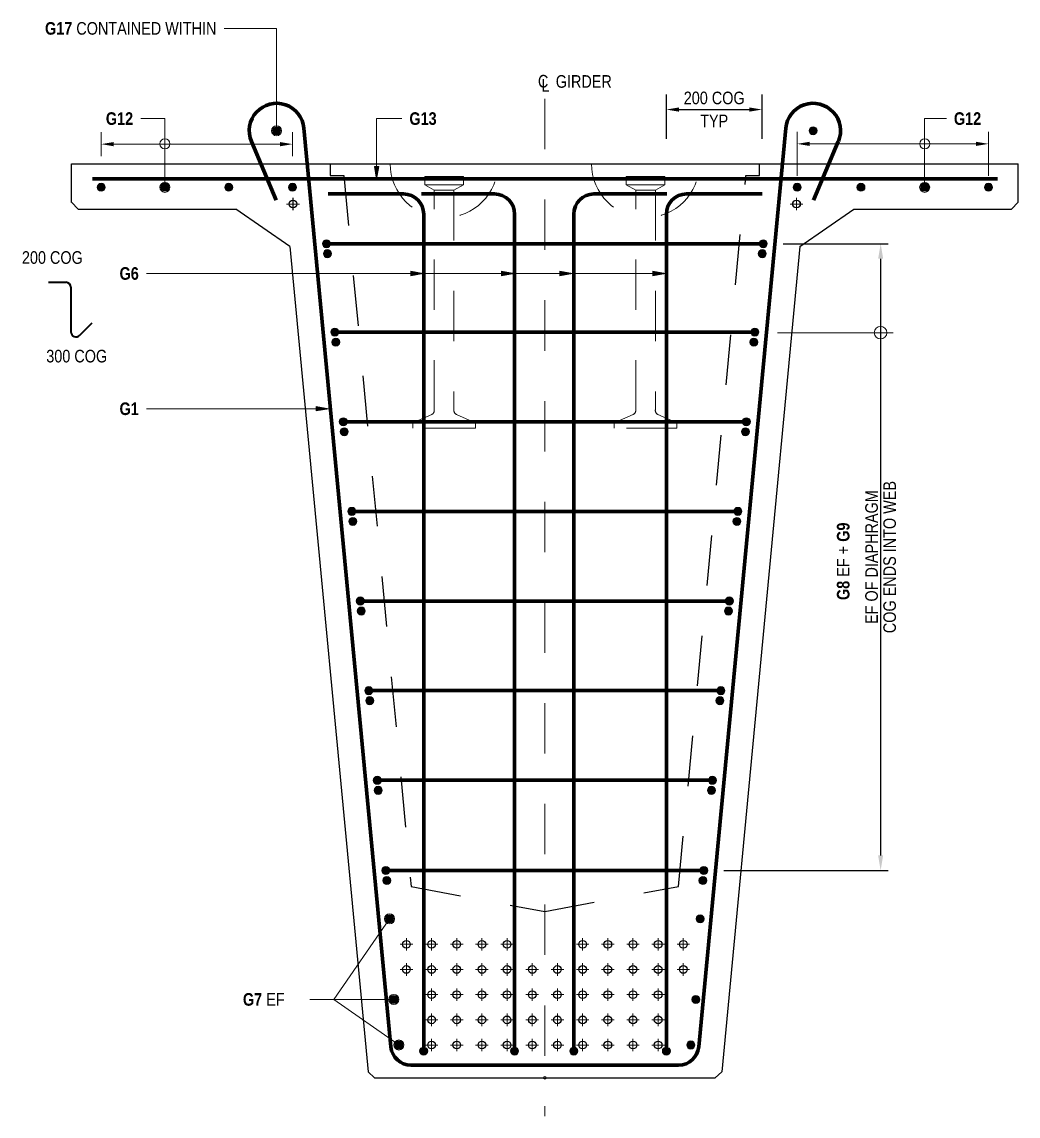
# Model space of a CAD drawing. Header units: metres. Extents: x 16 to 27.2, y 2.7 to 24.4.
# Drawn here: x 22.714 to 24.692, y 22.218 to 24.391 of the extents above; entities that cross this region are included whole.
import ezdxf

# ---------------------------------------------------------------- set-up
doc = ezdxf.new("R2010")
doc.units = ezdxf.units.M
doc.linetypes.add('JacobsCenter', pattern=[0.015, 0.009, -0.0015, 0.003, -0.0015])
doc.linetypes.add('JacobsDash', pattern=[0.0045, 0.003, -0.0015])
doc.layers.get('Defpoints').update_dxf_attribs({"color": 41})
for name, color, linetype, lineweight in [('A-ANNO-DIMS', 7, 'Continuous', 9), ('A-ANNO-NOTE', 7, 'Continuous', 9), ('A-DETL', 7, 'Continuous', 13), ('A-DETL-GENF', 7, 'Continuous', 9), ('G-ANNO-TEXT', 7, 'Continuous', 9)]:
    doc.layers.add(name, color=color, linetype=linetype, lineweight=lineweight)
doc.styles.add('Arial Narrow', font='ARIALN.TTF', dxfattribs={"height": 0.0025})
doc.styles.add('Arial Narrow_1', font='ARIALN.TTF', dxfattribs={"height": 0.025})
doc.styles.add('Arial Narrow_B', font='ARIALNB.TTF', dxfattribs={"height": 0.025})
doc.dimstyles.new('____ddd____', dxfattribs={"dimscale": 0.3048, "dimtxt": 0.025586, "dimasz": 0.098425, "dimexe": 0.049213, "dimexo": 0.032808, "dimgap": 0.016404, "dimtad": 1, "dimdec": 0, "dimlfac": 1000, "dimzin": 0, "dimdsep": 46, "dimtxsty": 'Arial Narrow_1', "dimsah": 1, "dimcen": 0.09, "dimaunit": 1, "dimadec": 4, "dimazin": 0, "dimtfac": 1, "dimtdec": 4, "dimtix": 1, "dimtmove": 0, "dimatfit": 3, "dimfxl": 1, "dimtvp": 1, "dimtolj": 1, "dimtzin": 0, "dimarcsym": 2})
doc.dimstyles.new('Dimension_Standard_O__mm__1', dxfattribs={"dimscale": 0.3048, "dimtxt": 0.025586, "dimasz": 0.082021, "dimexe": 0.07874, "dimexo": 0.049213, "dimgap": 0.049213, "dimtad": 1, "dimdec": 0, "dimlfac": 1000, "dimzin": 0, "dimdsep": 46, "dimtxsty": 'Arial Narrow_B', "dimsah": 1, "dimcen": 0.09, "dimaunit": 1, "dimadec": 4, "dimazin": 0, "dimtfac": 1, "dimtdec": 4, "dimtix": 1, "dimtmove": 0, "dimatfit": 3, "dimfxl": 1, "dimtvp": 1, "dimtfill": 1, "dimtolj": 1, "dimtzin": 0, "dimlwd": 18, "dimlwe": 18, "dimarcsym": 2})
doc.dimstyles.new('Dimension_Standard_T_REO', dxfattribs={"dimscale": 0.3048, "dimtxt": 0.025586, "dimasz": 0.082021, "dimexe": 0.098425, "dimexo": 0.0625, "dimgap": 0.032808, "dimtad": 1, "dimdec": 0, "dimlfac": 1000, "dimzin": 0, "dimdsep": 46, "dimtxsty": 'Arial Narrow_1', "dimsah": 1, "dimcen": 0.09, "dimaunit": 1, "dimadec": 4, "dimazin": 0, "dimtfac": 1, "dimtdec": 4, "dimtix": 1, "dimtmove": 0, "dimatfit": 3, "dimfxl": 0.098425, "dimfxlon": 1, "dimtvp": 1, "dimtolj": 1, "dimtzin": 0, "dimlwd": 25, "dimlwe": 25, "dimarcsym": 2})

# ---------------------------------------------------------------- blocks, each defined once
blk = doc.blocks.new('S_Det_Reinf_Bar Section_2D - N16-1703109-DRG-2873103 - SECTION 5')
at = {"layer": 'A-DETL-GENF'}
blk.add_hatch(color=256, dxfattribs=at).paths.add_polyline_path([(0, 0.008), (-0.0021, 0.0077), (-0.004, 0.0069), (-0.0057, 0.0057), (-0.0069, 0.004), (-0.0077, 0.0021), (-0.008, 0), (-0.0077, -0.0021), (-0.0069, -0.004), (-0.0057, -0.0057), (-0.004, -0.0069), (-0.0021, -0.0077), (0, -0.008), (0.0021, -0.0077), (0.004, -0.0069), (0.0057, -0.0057), (0.0069, -0.004), (0.0077, -0.0021), (0.008, 0), (0.0077, 0.0021), (0.0069, 0.004), (0.0057, 0.0057), (0.004, 0.0069), (0.0021, 0.0077)])
at = {"layer": 'A-DETL-GENF', "lineweight": 18}
for start, end in [(0, 180), (180, 360)]:
    blk.add_arc((0, 0), 0.008, start, end, dxfattribs=at)
blk = doc.blocks.new('S_Det_Reinf_Bar Section_2D - N16-1695675-DRG-2873103 - SECTION 5')
at = {"layer": 'A-DETL-GENF'}
blk.add_hatch(color=256, dxfattribs=at).paths.add_polyline_path([(0, -0.008), (0.0021, -0.0077), (0.004, -0.0069), (0.0057, -0.0057), (0.0069, -0.004), (0.0077, -0.0021), (0.008, 0), (0.0077, 0.0021), (0.0069, 0.004), (0.0057, 0.0057), (0.004, 0.0069), (0.0021, 0.0077), (0, 0.008), (-0.0021, 0.0077), (-0.004, 0.0069), (-0.0057, 0.0057), (-0.0069, 0.004), (-0.0077, 0.0021), (-0.008, 0), (-0.0077, -0.0021), (-0.0069, -0.004), (-0.0057, -0.0057), (-0.004, -0.0069), (-0.0021, -0.0077)])
at = {"layer": 'A-DETL-GENF', "lineweight": 18}
for start, end in [(360, 180), (180, 360)]:
    blk.add_arc((0, 0), 0.008, start, end, dxfattribs=at)
blk = doc.blocks.new('S_Det_Reinf_Bar Section_2D - N16-V10-DRG-2873103 - SECTION 5')
at = {"layer": 'A-DETL-GENF'}
blk.add_hatch(color=256, dxfattribs=at).paths.add_polyline_path([(0, 0.008), (-0.0021, 0.0077), (-0.004, 0.0069), (-0.0057, 0.0057), (-0.0069, 0.004), (-0.0077, 0.0021), (-0.008, -0.0002), (-0.0077, -0.0021), (-0.0069, -0.004), (-0.0057, -0.0057), (-0.004, -0.0069), (-0.0021, -0.0077), (0, -0.008), (0.0021, -0.0077), (0.004, -0.0069), (0.0057, -0.0057), (0.0069, -0.004), (0.0077, -0.0021), (0.008, 0), (0.0077, 0.0021), (0.0069, 0.004), (0.0057, 0.0057), (0.004, 0.0069), (0.0021, 0.0077)])
at = {"layer": 'A-DETL-GENF', "lineweight": 18}
for start, end in [(0, 180), (180, 360)]:
    blk.add_arc((0, 0), 0.008, start, end, dxfattribs=at)
blk = doc.blocks.new('S_Det_Reinf_Bar Section_2D - N16-V11-DRG-2873103 - SECTION 5')
at = {"layer": 'A-DETL-GENF'}
blk.add_hatch(color=256, dxfattribs=at).paths.add_polyline_path([(0, -0.008), (0.0021, -0.0077), (0.004, -0.0069), (0.0057, -0.0057), (0.0069, -0.004), (0.0077, -0.0021), (0.008, 0.0002), (0.0077, 0.0021), (0.0069, 0.004), (0.0057, 0.0057), (0.004, 0.0069), (0.0021, 0.0077), (0, 0.008), (-0.0021, 0.0077), (-0.004, 0.0069), (-0.0057, 0.0057), (-0.0069, 0.004), (-0.0077, 0.0021), (-0.008, 0), (-0.0077, -0.0021), (-0.0069, -0.004), (-0.0057, -0.0057), (-0.004, -0.0069), (-0.0021, -0.0077)])
at = {"layer": 'A-DETL-GENF', "lineweight": 18}
for start, end in [(360, 180), (180, 360)]:
    blk.add_arc((0, 0), 0.008, start, end, dxfattribs=at)
blk = doc.blocks.new('CS_Annot_Centreline Symbol4 - CS_Annot_Centreline Symbol-6057300-DRG-2873103 - SECTION 5')
at = {"layer": 'A-ANNO-NOTE', "char_height": 0.0025, "attachment_point": 1, "style": 'Arial Narrow'}
for s, insert, width in [('C  ', (-0.00109, 0.00476), 0.0044093), ('L', (-0.00041, 0.00392), 0.0019241)]:
    blk.add_mtext(s, dxfattribs=dict(at, insert=insert, width=width))
blk = doc.blocks.new('DIMBLOCK16-DRG-2873103 - SECTION 5')
at = {"layer": 'A-ANNO-DIMS', "color": 0, "lineweight": 25, "transparency": 16777216}
for p, q in [((23.9937, 24.1588), (23.9937, 24.2467)), ((24.1837, 24.1588), (24.1837, 24.2467)), ((24.0187, 24.2167), (24.1587, 24.2167))]:
    blk.add_line(p, q, dxfattribs=at)
at = {"layer": 'A-ANNO-DIMS', "color": 0, "transparency": 16777216}
for points in [[(24.0187, 24.2209), (24.0187, 24.2125), (23.9937, 24.2167)], [(24.1587, 24.2209), (24.1587, 24.2125), (24.1837, 24.2167)]]:
    blk.add_solid(points, dxfattribs=at)
at = {"layer": 'Defpoints', "color": 0, "transparency": 16777216}
for p in [(24.1837, 24.2167), (23.9937, 24.1272), (24.1837, 24.1272)]:
    blk.add_point(p, dxfattribs=at)
at = {"layer": 'A-ANNO-DIMS', "color": 0, "lineweight": 25, "transparency": 16777216, "char_height": 0.025, "width": 0.14523, "attachment_point": 5, "style": 'Arial Narrow_1'}
for s, insert in [('\\A1;200 COG', (24.0887, 24.2396)), ('\\A1;TYP', (24.0887, 24.1942))]:
    blk.add_mtext(s, dxfattribs=dict(at, insert=insert))
blk = doc.blocks.new('DIMBLOCK17-DRG-2873103 - SECTION 5')
at = {"layer": 'A-ANNO-DIMS', "color": 0, "lineweight": -2, "transparency": 16777216}
for p, q in [((24.2258, 23.9503), (24.4343, 23.9503)), ((24.4193, 23.9203), (24.4193, 22.7356)), ((24.1079, 22.7056), (24.4343, 22.7056))]:
    blk.add_line(p, q, dxfattribs=at)
at = {"layer": 'A-ANNO-DIMS', "color": 0, "transparency": 16777216}
for points in [[(24.4143, 23.9203), (24.4243, 23.9203), (24.4193, 23.9503)], [(24.4143, 22.7356), (24.4243, 22.7356), (24.4193, 22.7056)]]:
    blk.add_solid(points, dxfattribs=at)
at = {"layer": 'Defpoints', "color": 0, "transparency": 16777216}
for p in [(24.2158, 23.9503), (24.0979, 22.7056), (24.4193, 22.7056)]:
    blk.add_point(p, dxfattribs=at)
at = {"layer": 'A-ANNO-DIMS', "color": 0, "transparency": 16777216, "char_height": 0.025, "width": 0.364049, "attachment_point": 5, "rotation": 90, "style": 'Arial Narrow_1'}
for s, insert in [('\\A1;COG ENDS INTO WEB', (24.4373, 23.328)), ('\\A1;EF OF DIAPHRAGM', (24.4014, 23.328))]:
    blk.add_mtext(s, dxfattribs=dict(at, insert=insert))
blk = doc.blocks.new('DIMBLOCK18-DRG-2873103 - SECTION 5')
at = {"layer": 'A-ANNO-DIMS', "color": 0, "lineweight": 18, "transparency": 16777216}
for p, q in [((24.2535, 24.0854), (24.2535, 24.1726)), ((24.6335, 24.0854), (24.6335, 24.1726)), ((24.2785, 24.1486), (24.6085, 24.1486))]:
    blk.add_line(p, q, dxfattribs=at)
at = {"layer": 'A-ANNO-DIMS', "color": 0, "transparency": 16777216}
for points in [[(24.2785, 24.1528), (24.2785, 24.1444), (24.2535, 24.1486)], [(24.6085, 24.1528), (24.6085, 24.1444), (24.6335, 24.1486)]]:
    blk.add_solid(points, dxfattribs=at)
at = {"layer": 'Defpoints', "color": 0, "transparency": 16777216}
for p in [(24.6335, 24.1486), (24.2535, 24.0704), (24.6335, 24.0704)]:
    blk.add_point(p, dxfattribs=at)
at = {"layer": 'A-ANNO-DIMS', "color": 0, "lineweight": 18, "transparency": 16777216, "insert": (24.4435, 24.1784), "char_height": 0.025, "attachment_point": 5, "style": 'Arial Narrow_B', "bg_fill": 3, "box_fill_scale": 1.1, "bg_fill_color": 256, "bg_fill_true_color": 13158600, "bg_fill_transparency": 0}
blk.add_mtext('\\A1;\u200e', dxfattribs=at)
blk = doc.blocks.new('DIMBLOCK19-DRG-2873103 - SECTION 5')
at = {"layer": 'A-ANNO-DIMS', "color": 0, "lineweight": 18, "transparency": 16777216}
for p, q in [((22.8712, 24.124), (22.8712, 24.172)), ((23.2512, 24.124), (23.2512, 24.172)), ((22.8962, 24.148), (23.2262, 24.148))]:
    blk.add_line(p, q, dxfattribs=at)
at = {"layer": 'A-ANNO-DIMS', "color": 0, "transparency": 16777216}
for points in [[(22.8962, 24.1522), (22.8962, 24.1438), (22.8712, 24.148)], [(23.2262, 24.1522), (23.2262, 24.1438), (23.2512, 24.148)]]:
    blk.add_solid(points, dxfattribs=at)
at = {"layer": 'Defpoints', "color": 0, "transparency": 16777216}
for p in [(23.2512, 24.148), (22.8712, 24.109), (23.2512, 24.109)]:
    blk.add_point(p, dxfattribs=at)
at = {"layer": 'A-ANNO-DIMS', "color": 0, "lineweight": 18, "transparency": 16777216, "insert": (23.0612, 24.1778), "char_height": 0.025, "attachment_point": 5, "style": 'Arial Narrow_B', "bg_fill": 3, "box_fill_scale": 1.1, "bg_fill_color": 256, "bg_fill_true_color": 13158600, "bg_fill_transparency": 0}
blk.add_mtext('\\A1;\u200e', dxfattribs=at)

msp = doc.modelspace()

# ---------------------------------------------------------------- hatches: boundary and pattern name
at = {"layer": 'G-ANNO-TEXT'}
for points in [[(23.4181, 24.0788), (23.4225, 24.1038), (23.4137, 24.1038)], [(23.5109, 23.8912), (23.4859, 23.8956), (23.4859, 23.8868)], [(23.6915, 23.8912), (23.6665, 23.8956), (23.6665, 23.8868)], [(23.8071, 23.8912), (23.7821, 23.8956), (23.7821, 23.8868)], [(23.9921, 23.8912), (23.9671, 23.8956), (23.9671, 23.8868)], [(23.3231, 23.6226), (23.2981, 23.627), (23.2981, 23.6182)]]:
    msp.add_hatch(color=256, dxfattribs=at).paths.add_polyline_path(points)

# ---------------------------------------------------------------- linework, layer by layer
at = {"layer": 'A-DETL', "linetype": 'JacobsCenter', "lineweight": 18}
for p, q in [((23.7523, 24.2379), (23.7523, 22.2179)), ((23.2519, 24.0416), (23.2519, 24.0166)), ((23.2524, 24.0416), (23.2524, 24.0166)), ((24.2519, 24.0416), (24.2519, 24.0166)), ((24.2524, 24.0416), (24.2524, 24.0166)), ((23.2394, 24.0291), (23.2644, 24.0291)), ((23.2399, 24.0291), (23.2649, 24.0291)), ((24.2644, 24.0291), (24.2394, 24.0291)), ((24.2649, 24.0291), (24.2399, 24.0291)), ((23.4649, 22.5591), (23.4899, 22.5591)), ((23.4774, 22.5716), (23.4774, 22.5466)), ((23.5149, 22.5591), (23.5399, 22.5591)), ((23.5274, 22.5716), (23.5274, 22.5466)), ((23.5649, 22.5591), (23.5899, 22.5591)), ((23.5774, 22.5716), (23.5774, 22.5466)), ((23.6149, 22.5591), (23.6399, 22.5591)), ((23.6274, 22.5716), (23.6274, 22.5466)), ((23.6649, 22.5591), (23.6899, 22.5591)), ((23.6774, 22.5716), (23.6774, 22.5466)), ((23.8399, 22.5591), (23.8149, 22.5591)), ((23.8274, 22.5716), (23.8274, 22.5466)), ((23.8899, 22.5591), (23.8649, 22.5591)), ((23.8774, 22.5716), (23.8774, 22.5466)), ((23.9399, 22.5591), (23.9149, 22.5591)), ((23.9274, 22.5716), (23.9274, 22.5466)), ((23.9899, 22.5591), (23.9649, 22.5591)), ((23.9774, 22.5716), (23.9774, 22.5466)), ((24.0399, 22.5591), (24.0149, 22.5591)), ((24.0274, 22.5716), (24.0274, 22.5466)), ((23.4774, 22.5216), (23.4774, 22.4966)), ((23.5274, 22.5216), (23.5274, 22.4966)), ((23.5774, 22.5216), (23.5774, 22.4966)), ((23.6274, 22.5216), (23.6274, 22.4966)), ((23.6774, 22.5216), (23.6774, 22.4966)), ((23.7274, 22.5216), (23.7274, 22.4966)), ((23.7774, 22.5216), (23.7774, 22.4966)), ((23.8274, 22.5216), (23.8274, 22.4966)), ((23.8774, 22.5216), (23.8774, 22.4966)), ((23.9274, 22.5216), (23.9274, 22.4966)), ((23.9774, 22.5216), (23.9774, 22.4966)), ((24.0274, 22.5216), (24.0274, 22.4966)), ((23.4649, 22.5091), (23.4899, 22.5091)), ((23.5149, 22.5091), (23.5399, 22.5091)), ((23.5649, 22.5091), (23.5899, 22.5091)), ((23.6149, 22.5091), (23.6399, 22.5091)), ((23.6649, 22.5091), (23.6899, 22.5091)), ((23.7149, 22.5091), (23.7399, 22.5091)), ((23.7899, 22.5091), (23.7649, 22.5091)), ((23.8399, 22.5091), (23.8149, 22.5091)), ((23.8899, 22.5091), (23.8649, 22.5091)), ((23.9399, 22.5091), (23.9149, 22.5091)), ((23.9899, 22.5091), (23.9649, 22.5091)), ((24.0399, 22.5091), (24.0149, 22.5091)), ((23.5274, 22.4716), (23.5274, 22.4466)), ((23.5774, 22.4716), (23.5774, 22.4466)), ((23.6274, 22.4716), (23.6274, 22.4466)), ((23.6774, 22.4716), (23.6774, 22.4466)), ((23.7274, 22.4716), (23.7274, 22.4466)), ((23.7774, 22.4716), (23.7774, 22.4466)), ((23.8274, 22.4716), (23.8274, 22.4466)), ((23.8774, 22.4716), (23.8774, 22.4466)), ((23.9274, 22.4716), (23.9274, 22.4466)), ((23.9774, 22.4716), (23.9774, 22.4466)), ((23.5149, 22.4591), (23.5399, 22.4591)), ((23.5649, 22.4591), (23.5899, 22.4591)), ((23.6149, 22.4591), (23.6399, 22.4591)), ((23.6649, 22.4591), (23.6899, 22.4591)), ((23.7149, 22.4591), (23.7399, 22.4591)), ((23.7899, 22.4591), (23.7649, 22.4591)), ((23.8399, 22.4591), (23.8149, 22.4591)), ((23.8899, 22.4591), (23.8649, 22.4591)), ((23.9399, 22.4591), (23.9149, 22.4591)), ((23.9899, 22.4591), (23.9649, 22.4591)), ((23.5149, 22.4091), (23.5399, 22.4091)), ((23.5274, 22.4216), (23.5274, 22.3966)), ((23.5649, 22.4091), (23.5899, 22.4091)), ((23.5774, 22.4216), (23.5774, 22.3966)), ((23.6149, 22.4091), (23.6399, 22.4091)), ((23.6274, 22.4216), (23.6274, 22.3966)), ((23.6649, 22.4091), (23.6899, 22.4091)), ((23.6774, 22.4216), (23.6774, 22.3966)), ((23.7149, 22.4091), (23.7399, 22.4091)), ((23.7274, 22.4216), (23.7274, 22.3966)), ((23.7899, 22.4091), (23.7649, 22.4091)), ((23.7774, 22.4216), (23.7774, 22.3966)), ((23.8399, 22.4091), (23.8149, 22.4091)), ((23.8274, 22.4216), (23.8274, 22.3966)), ((23.8899, 22.4091), (23.8649, 22.4091)), ((23.8774, 22.4216), (23.8774, 22.3966)), ((23.9399, 22.4091), (23.9149, 22.4091)), ((23.9274, 22.4216), (23.9274, 22.3966)), ((23.9899, 22.4091), (23.9649, 22.4091)), ((23.9774, 22.4216), (23.9774, 22.3966)), ((23.5149, 22.3591), (23.5399, 22.3591)), ((23.5274, 22.3716), (23.5274, 22.3466)), ((23.5649, 22.3591), (23.5899, 22.3591)), ((23.5774, 22.3716), (23.5774, 22.3466)), ((23.6149, 22.3591), (23.6399, 22.3591)), ((23.6274, 22.3716), (23.6274, 22.3466)), ((23.6649, 22.3591), (23.6899, 22.3591)), ((23.6774, 22.3716), (23.6774, 22.3466)), ((23.7149, 22.3591), (23.7399, 22.3591)), ((23.7274, 22.3716), (23.7274, 22.3466)), ((23.7899, 22.3591), (23.7649, 22.3591)), ((23.7774, 22.3716), (23.7774, 22.3466)), ((23.8399, 22.3591), (23.8149, 22.3591)), ((23.8274, 22.3716), (23.8274, 22.3466)), ((23.8899, 22.3591), (23.8649, 22.3591)), ((23.8774, 22.3716), (23.8774, 22.3466)), ((23.9399, 22.3591), (23.9149, 22.3591)), ((23.9274, 22.3716), (23.9274, 22.3466)), ((23.9899, 22.3591), (23.9649, 22.3591)), ((23.9774, 22.3716), (23.9774, 22.3466))]:
    msp.add_line(p, q, dxfattribs=at)
at = {"layer": 'A-DETL', "lineweight": 70}
for p, q in [((23.4467, 22.3554), (23.2739, 24.1798)), ((24.058, 22.3554), (24.2308, 24.1798)), ((23.219, 24.0367), (23.1695, 24.1533)), ((24.2857, 24.0367), (24.3352, 24.1533)), ((24.6511, 24.0791), (22.8536, 24.0791)), ((23.4717, 24.0491), (23.3217, 24.0491)), ((23.6523, 24.0491), (23.5073, 24.0491)), ((23.8498, 24.0491), (23.9948, 24.0491)), ((24.0337, 24.0491), (24.1837, 24.0491)), ((23.5117, 22.3552), (23.5117, 24.0091)), ((23.6923, 22.3551), (23.6923, 24.0091)), ((23.8098, 22.3552), (23.8098, 24.0091)), ((23.9937, 22.3552), (23.9937, 24.0091)), ((23.3267, 23.9503), (24.1781, 23.9503)), ((24.1614, 23.7748), (23.3432, 23.7748)), ((24.1446, 23.5968), (23.3601, 23.5968)), ((24.1277, 23.4188), (23.377, 23.4188)), ((24.1108, 23.2408), (23.3938, 23.2408)), ((24.094, 23.0628), (23.4107, 23.0628)), ((24.0771, 22.8848), (23.4276, 22.8848)), ((24.0601, 22.7056), (23.4445, 22.7056)), ((23.4865, 22.3191), (24.0181, 22.3191))]:
    msp.add_line(p, q, dxfattribs=at)
at = {"layer": 'A-DETL', "lineweight": 25}
for p, q in [((22.8123, 24.1091), (24.6923, 24.1091)), ((22.8123, 24.0321), (22.8123, 24.1091)), ((24.6923, 24.0325), (24.6923, 24.1091)), ((22.8257, 24.0191), (22.8123, 24.0325)), ((24.6789, 24.0191), (24.6923, 24.0325)), ((22.8257, 24.0191), (23.1388, 24.0191)), ((23.2459, 23.9445), (23.1388, 24.0191)), ((24.2588, 23.9445), (24.3658, 24.0191)), ((24.3658, 24.0191), (24.6789, 24.0191)), ((23.2459, 23.9445), (23.4011, 22.3061)), ((24.2588, 23.9445), (24.1036, 22.3061)), ((23.4143, 22.2941), (23.4011, 22.3061)), ((23.4143, 22.2941), (24.0904, 22.2941)), ((24.0904, 22.2941), (24.1036, 22.3061))]:
    msp.add_line(p, q, dxfattribs=at)
at = {"layer": 'A-DETL', "linetype": 'JacobsDash', "lineweight": 25}
for p, q in [((23.3257, 24.1091), (23.3257, 24.086)), ((24.179, 24.086), (24.179, 24.1091)), ((23.3257, 24.086), (23.353, 24.086)), ((23.353, 24.086), (23.4868, 22.6742)), ((24.0179, 22.6742), (24.1516, 24.086)), ((24.1516, 24.086), (24.179, 24.086)), ((23.4868, 22.6742), (23.7523, 22.6241)), ((23.7523, 22.6241), (24.0179, 22.6742))]:
    msp.add_line(p, q, dxfattribs=at)
at = {"layer": 'A-DETL', "color": 8, "linetype": 'JacobsDash', "lineweight": 18, "true_color": 0x808080}
for p, q in [((23.5138, 24.0671), (23.5138, 24.0838)), ((23.5138, 24.0838), (23.5908, 24.0838)), ((23.5908, 24.0838), (23.5908, 24.0671)), ((23.9138, 24.0671), (23.9138, 24.0838)), ((23.9138, 24.0838), (23.9908, 24.0838)), ((23.9908, 24.0838), (23.9908, 24.0671)), ((23.5908, 24.0671), (23.5139, 24.0671)), ((23.5139, 24.0671), (23.5328, 24.0568)), ((23.5328, 23.6192), (23.5328, 24.0568)), ((23.5328, 24.0568), (23.5718, 24.0568)), ((23.5718, 24.0568), (23.5908, 24.0671)), ((23.5718, 24.0568), (23.5718, 23.6201)), ((23.9328, 24.0568), (23.9138, 24.0671)), ((23.9908, 24.0671), (23.9138, 24.0671)), ((23.9328, 23.6192), (23.9328, 24.0568)), ((23.9328, 24.0568), (23.9718, 24.0568)), ((23.9908, 24.0671), (23.9718, 24.0568)), ((23.9718, 24.0568), (23.9718, 23.6201)), ((23.4903, 23.5945), (23.528, 23.6113)), ((23.5766, 23.6113), (23.6142, 23.5945)), ((23.8903, 23.5945), (23.928, 23.6113)), ((23.9766, 23.6113), (24.0143, 23.5945)), ((23.6142, 23.5945), (23.4903, 23.5945)), ((23.4903, 23.5838), (23.4903, 23.5945)), ((23.6143, 23.5838), (23.4903, 23.5838)), ((23.6143, 23.5945), (23.6143, 23.5838)), ((23.8903, 23.5838), (23.8903, 23.5945)), ((23.8903, 23.5945), (24.0143, 23.5945)), ((24.0143, 23.5838), (23.8903, 23.5838)), ((24.0143, 23.5945), (24.0143, 23.5838))]:
    msp.add_line(p, q, dxfattribs=at)
at = {"layer": 'A-DETL', "lineweight": 40}
for p, q in [((22.7662, 23.8737), (22.8012, 23.8737)), ((22.8112, 23.8637), (22.8112, 23.7753)), ((22.8283, 23.7683), (22.853, 23.793))]:
    msp.add_line(p, q, dxfattribs=at)
at = {"layer": 'A-DETL', "lineweight": 18}
msp.add_line((24.2141, 23.7736), (24.4441, 23.7736), dxfattribs=at)
for centre, radius in [((22.9977, 24.1486), 0.01), ((24.5069, 24.1486), 0.01), ((24.4191, 23.7736), 0.0125)]:
    msp.add_circle(centre, radius, dxfattribs=at)
at = {"layer": 'A-DETL', "lineweight": 25}
for centre in [(23.2519, 24.0291), (23.2524, 24.0291), (24.2519, 24.0291), (24.2524, 24.0291), (23.4774, 22.5591), (23.5274, 22.5591), (23.5774, 22.5591), (23.6274, 22.5591), (23.6774, 22.5591), (23.8274, 22.5591), (23.8774, 22.5591), (23.9274, 22.5591), (23.9774, 22.5591), (24.0274, 22.5591), (23.4774, 22.5091), (23.5274, 22.5091), (23.5774, 22.5091), (23.6274, 22.5091), (23.6774, 22.5091), (23.7274, 22.5091), (23.7774, 22.5091), (23.8274, 22.5091), (23.8774, 22.5091), (23.9274, 22.5091), (23.9774, 22.5091), (24.0274, 22.5091), (23.5274, 22.4591), (23.5774, 22.4591), (23.6274, 22.4591), (23.6774, 22.4591), (23.7274, 22.4591), (23.7774, 22.4591), (23.8274, 22.4591), (23.8774, 22.4591), (23.9274, 22.4591), (23.9774, 22.4591), (23.5274, 22.4091), (23.5774, 22.4091), (23.6274, 22.4091), (23.6774, 22.4091), (23.7274, 22.4091), (23.7774, 22.4091), (23.8274, 22.4091), (23.8774, 22.4091), (23.9274, 22.4091), (23.9774, 22.4091), (23.5274, 22.3591), (23.5774, 22.3591), (23.6274, 22.3591), (23.6774, 22.3591), (23.7274, 22.3591), (23.7774, 22.3591), (23.8274, 22.3591), (23.8774, 22.3591), (23.9274, 22.3591), (23.9774, 22.3591)]:
    msp.add_circle(centre, 0.0076, dxfattribs=at)
at = {"layer": 'A-DETL', "lineweight": 9}
msp.add_circle((23.7524, 22.2941), 0.0025, dxfattribs=at)
at = {"layer": 'A-DETL', "lineweight": 70}
for centre, radius, start, end in [((23.2196, 24.1746), 0.0545, 5.4116, 203), ((24.2851, 24.1746), 0.0545, 337, 174.5884), ((23.4717, 24.0091), 0.04, 0, 90), ((23.6523, 24.0091), 0.04, 0, 90), ((23.8498, 24.0091), 0.04, 90, 180), ((24.0337, 24.0091), 0.04, 90, 180), ((23.4865, 22.3591), 0.04, 185.4116, 270), ((24.0181, 22.3591), 0.04, 270, 354.5884)]:
    msp.add_arc(centre, radius, start, end, dxfattribs=at)
at = {"layer": 'A-DETL', "lineweight": 40}
for centre, start, end in [((22.8012, 23.8637), 0, 90), ((22.8212, 23.7753), 180, 315)]:
    msp.add_arc(centre, 0.01, start, end, dxfattribs=at)
at = {"layer": 'A-DETL', "color": 8, "linetype": 'JacobsDash', "lineweight": 18, "true_color": 0x808080}
for centre, major_axis, ratio, start_param, end_param in [((23.5523, 24.1091), (-0.1072, 0), 0.999879, 0.000156, 3.141743), ((23.9523, 24.1091), (-0.1072, 0), 0.999879, 0.000156, 3.141743), ((23.5239, 23.6192), (-0.00631, 0.00631), 0.999959, 2.831065, 3.92697), ((23.5807, 23.6192), (-0.00631, 0.00631), 0.999959, 0.680467, 1.8816), ((23.9239, 23.6192), (-0.00631, 0.00631), 0.999959, 2.831065, 3.92697), ((23.9807, 23.6192), (-0.00631, 0.00631), 0.999959, 0.680467, 1.8816)]:
    msp.add_ellipse(centre, major_axis=major_axis, ratio=ratio, start_param=start_param, end_param=end_param, dxfattribs=at)
at = {"layer": 'G-ANNO-TEXT'}
for p, q in [((23.1844, 24.3779), (23.1152, 24.3779)), ((23.2195, 24.3779), (23.1844, 24.3779)), ((23.2195, 24.1747), (23.2195, 24.3779)), ((22.9554, 24.1988), (22.9496, 24.1988)), ((22.9978, 24.1988), (22.9554, 24.1988)), ((22.9978, 24.0623), (22.9978, 24.1988)), ((23.4181, 24.1988), (23.4683, 24.1988)), ((23.4181, 24.0788), (23.4181, 24.1988)), ((24.5067, 24.1988), (24.5498, 24.1988)), ((24.5067, 24.0623), (24.5067, 24.1988)), ((23.4225, 24.1038), (23.4137, 24.1038)), ((23.4137, 24.1038), (23.4181, 24.0788)), ((23.4181, 24.0788), (23.4225, 24.1038)), ((23.1656, 23.8912), (22.9609, 23.8912)), ((23.9921, 23.8912), (23.1656, 23.8912)), ((23.8071, 23.8912), (23.1656, 23.8912)), ((23.6915, 23.8912), (23.1656, 23.8912)), ((23.5109, 23.8912), (23.1656, 23.8912)), ((23.5109, 23.8912), (23.4859, 23.8956)), ((23.4859, 23.8956), (23.4859, 23.8868)), ((23.4859, 23.8868), (23.5109, 23.8912)), ((23.6915, 23.8912), (23.6665, 23.8956)), ((23.6665, 23.8956), (23.6665, 23.8868)), ((23.6665, 23.8868), (23.6915, 23.8912)), ((23.8071, 23.8912), (23.7821, 23.8956)), ((23.7821, 23.8956), (23.7821, 23.8868)), ((23.7821, 23.8868), (23.8071, 23.8912)), ((23.9921, 23.8912), (23.9671, 23.8956)), ((23.9671, 23.8956), (23.9671, 23.8868)), ((23.9671, 23.8868), (23.9921, 23.8912)), ((22.9616, 23.6226), (22.9609, 23.6226)), ((23.3231, 23.6226), (22.9616, 23.6226)), ((23.3231, 23.6226), (23.2981, 23.627)), ((23.2981, 23.627), (23.2981, 23.6182)), ((23.2981, 23.6182), (23.3231, 23.6226)), ((23.444, 22.6098), (23.3331, 22.4497)), ((23.4524, 22.4497), (23.2857, 22.4497)), ((23.3331, 22.4497), (23.2857, 22.4497)), ((23.3331, 22.4497), (23.2857, 22.4497)), ((23.4625, 22.3592), (23.3331, 22.4497))]:
    msp.add_line(p, q, dxfattribs=at)
for centre in [(23.2195, 24.1747), (22.9978, 24.0623), (24.5067, 24.0623), (23.444, 22.6098), (23.4524, 22.4497), (23.4625, 22.3592)]:
    msp.add_circle(centre, 0.01, dxfattribs=at)

# ---------------------------------------------------------------- block references
at = {"layer": 'A-ANNO-NOTE', "xscale": 10, "yscale": 10, "zscale": 10}
msp.add_blockref('CS_Annot_Centreline Symbol4 - CS_Annot_Centreline Symbol-6057300-DRG-2873103 - SECTION 5', (23.7495, 24.2379), dxfattribs=at)
at = {"layer": 'A-DETL-GENF'}
for name, p in [('S_Det_Reinf_Bar Section_2D - N16-1695675-DRG-2873103 - SECTION 5', (23.2196, 24.1746)), ('S_Det_Reinf_Bar Section_2D - N16-1695675-DRG-2873103 - SECTION 5', (22.8712, 24.0624)), ('S_Det_Reinf_Bar Section_2D - N16-1695675-DRG-2873103 - SECTION 5', (22.9978, 24.0624)), ('S_Det_Reinf_Bar Section_2D - N16-1695675-DRG-2873103 - SECTION 5', (23.1245, 24.0624)), ('S_Det_Reinf_Bar Section_2D - N16-1695675-DRG-2873103 - SECTION 5', (23.2512, 24.0624)), ('S_Det_Reinf_Bar Section_2D - N16-1695675-DRG-2873103 - SECTION 5', (23.3187, 23.9503)), ('S_Det_Reinf_Bar Section_2D - N16-1695675-DRG-2873103 - SECTION 5', (23.3205, 23.9305)), ('S_Det_Reinf_Bar Section_2D - N16-1695675-DRG-2873103 - SECTION 5', (23.3352, 23.7748)), ('S_Det_Reinf_Bar Section_2D - N16-1695675-DRG-2873103 - SECTION 5', (23.3371, 23.7549)), ('S_Det_Reinf_Bar Section_2D - N16-1695675-DRG-2873103 - SECTION 5', (23.3521, 23.5968)), ('S_Det_Reinf_Bar Section_2D - N16-1695675-DRG-2873103 - SECTION 5', (23.354, 23.5769)), ('S_Det_Reinf_Bar Section_2D - N16-V11-DRG-2873103 - SECTION 5', (23.369, 23.4188)), ('S_Det_Reinf_Bar Section_2D - N16-1695675-DRG-2873103 - SECTION 5', (23.3709, 23.3989)), ('S_Det_Reinf_Bar Section_2D - N16-1695675-DRG-2873103 - SECTION 5', (23.3858, 23.2408)), ('S_Det_Reinf_Bar Section_2D - N16-1695675-DRG-2873103 - SECTION 5', (23.3877, 23.2209)), ('S_Det_Reinf_Bar Section_2D - N16-1695675-DRG-2873103 - SECTION 5', (23.4027, 23.0628)), ('S_Det_Reinf_Bar Section_2D - N16-1695675-DRG-2873103 - SECTION 5', (23.4046, 23.0429)), ('S_Det_Reinf_Bar Section_2D - N16-1695675-DRG-2873103 - SECTION 5', (23.4196, 22.8848)), ('S_Det_Reinf_Bar Section_2D - N16-1695675-DRG-2873103 - SECTION 5', (23.4214, 22.8649)), ('S_Det_Reinf_Bar Section_2D - N16-1695675-DRG-2873103 - SECTION 5', (23.4365, 22.7056)), ('S_Det_Reinf_Bar Section_2D - N16-1695675-DRG-2873103 - SECTION 5', (23.4384, 22.6857)), ('S_Det_Reinf_Bar Section_2D - N16-1695675-DRG-2873103 - SECTION 5', (23.4439, 22.6096)), ('S_Det_Reinf_Bar Section_2D - N16-1695675-DRG-2873103 - SECTION 5', (23.4524, 22.4496)), ('S_Det_Reinf_Bar Section_2D - N16-1695675-DRG-2873103 - SECTION 5', (23.4624, 22.3591))]:
    msp.add_blockref(name, p, dxfattribs=at)
at = {"layer": 'A-DETL-GENF', "rotation": 180}
for name, p in [('S_Det_Reinf_Bar Section_2D - N16-1703109-DRG-2873103 - SECTION 5', (24.2851, 24.1746)), ('S_Det_Reinf_Bar Section_2D - N16-1703109-DRG-2873103 - SECTION 5', (24.2535, 24.0624)), ('S_Det_Reinf_Bar Section_2D - N16-1703109-DRG-2873103 - SECTION 5', (24.3802, 24.0624)), ('S_Det_Reinf_Bar Section_2D - N16-1703109-DRG-2873103 - SECTION 5', (24.5068, 24.0624)), ('S_Det_Reinf_Bar Section_2D - N16-1703109-DRG-2873103 - SECTION 5', (24.6335, 24.0624)), ('S_Det_Reinf_Bar Section_2D - N16-1703109-DRG-2873103 - SECTION 5', (24.1861, 23.9503)), ('S_Det_Reinf_Bar Section_2D - N16-1703109-DRG-2873103 - SECTION 5', (24.1842, 23.9305)), ('S_Det_Reinf_Bar Section_2D - N16-1703109-DRG-2873103 - SECTION 5', (24.1694, 23.7748)), ('S_Det_Reinf_Bar Section_2D - N16-1703109-DRG-2873103 - SECTION 5', (24.1675, 23.7549)), ('S_Det_Reinf_Bar Section_2D - N16-1703109-DRG-2873103 - SECTION 5', (24.1526, 23.5968)), ('S_Det_Reinf_Bar Section_2D - N16-1703109-DRG-2873103 - SECTION 5', (24.1507, 23.5769)), ('S_Det_Reinf_Bar Section_2D - N16-V10-DRG-2873103 - SECTION 5', (24.1357, 23.4188)), ('S_Det_Reinf_Bar Section_2D - N16-1703109-DRG-2873103 - SECTION 5', (24.1338, 23.3989)), ('S_Det_Reinf_Bar Section_2D - N16-1703109-DRG-2873103 - SECTION 5', (24.117, 23.2209)), ('S_Det_Reinf_Bar Section_2D - N16-1703109-DRG-2873103 - SECTION 5', (24.1188, 23.2408)), ('S_Det_Reinf_Bar Section_2D - N16-1703109-DRG-2873103 - SECTION 5', (24.102, 23.0628)), ('S_Det_Reinf_Bar Section_2D - N16-1703109-DRG-2873103 - SECTION 5', (24.1001, 23.0429)), ('S_Det_Reinf_Bar Section_2D - N16-1703109-DRG-2873103 - SECTION 5', (24.0851, 22.8848)), ('S_Det_Reinf_Bar Section_2D - N16-1703109-DRG-2873103 - SECTION 5', (24.0832, 22.8649)), ('S_Det_Reinf_Bar Section_2D - N16-1703109-DRG-2873103 - SECTION 5', (24.0681, 22.7056)), ('S_Det_Reinf_Bar Section_2D - N16-1703109-DRG-2873103 - SECTION 5', (24.0663, 22.6857)), ('S_Det_Reinf_Bar Section_2D - N16-1703109-DRG-2873103 - SECTION 5', (24.0608, 22.6096)), ('S_Det_Reinf_Bar Section_2D - N16-1703109-DRG-2873103 - SECTION 5', (24.0523, 22.4496)), ('S_Det_Reinf_Bar Section_2D - N16-1703109-DRG-2873103 - SECTION 5', (24.0423, 22.3591)), ('S_Det_Reinf_Bar Section_2D - N16-1703109-DRG-2873103 - SECTION 5', (23.5117, 22.3471)), ('S_Det_Reinf_Bar Section_2D - N16-1703109-DRG-2873103 - SECTION 5', (23.6923, 22.3471)), ('S_Det_Reinf_Bar Section_2D - N16-1703109-DRG-2873103 - SECTION 5', (23.8098, 22.3471)), ('S_Det_Reinf_Bar Section_2D - N16-1703109-DRG-2873103 - SECTION 5', (23.9937, 22.3471))]:
    msp.add_blockref(name, p, dxfattribs=at)

# ---------------------------------------------------------------- texts
at = {"layer": 'A-ANNO-NOTE', "insert": (23.774, 24.285), "char_height": 0.025, "attachment_point": 1, "style": 'Arial Narrow_1', "bg_fill": 3, "box_fill_scale": 1, "bg_fill_color": 256, "bg_fill_true_color": 13158600, "bg_fill_transparency": 0}
msp.add_mtext('GIRDER', dxfattribs=at)
at = {"layer": 'G-ANNO-TEXT', "char_height": 0.025, "attachment_point": 1, "bg_fill": 3, "box_fill_scale": 1, "bg_fill_color": 256, "bg_fill_transparency": 0}
for s, insert, style in [('G17', (22.7596, 24.3904), 'Arial Narrow_B'), ('G12', (22.8804, 24.2113), 'Arial Narrow_B'), ('G13', (23.4833, 24.2113), 'Arial Narrow_B'), ('G12', (24.5648, 24.2113), 'Arial Narrow_B'), ('200 COG', (22.7137, 23.9354), 'Arial Narrow_1'), ('G6', (22.9076, 23.9037), 'Arial Narrow_B'), ('300 COG', (22.7621, 23.7396), 'Arial Narrow_1'), ('G1', (22.9076, 23.6351), 'Arial Narrow_B'), ('G7', (23.1526, 22.4622), 'Arial Narrow_B')]:
    msp.add_mtext(s, dxfattribs=dict(at, insert=insert, style=style))

# ---------------------------------------------------------------- dimensions: what is measured, and where the dimension line sits
at = {"layer": 'A-ANNO-DIMS', "lineweight": 25}
dim = msp.add_linear_dim(base=(24.1837, 24.2167), p1=(23.9937, 24.1272), p2=(24.1837, 24.1272), text='200 COG\\XTYP', dimstyle='Dimension_Standard_T_REO', override={"dimpost": '<>', "dimfxl": 0.19}, dxfattribs=at)
dim.commit()
dim.dimension.update_dxf_attribs({"geometry": 'DIMBLOCK16-DRG-2873103 - SECTION 5', "text_midpoint": (24.0887, 24.2167)})
at = {"layer": 'A-ANNO-DIMS'}
dim = msp.add_linear_dim(base=(24.4193, 22.7056), p1=(24.2158, 23.9503), p2=(24.0979, 22.7056), angle=90, text='EF OF DIAPHRAGM\\XCOG ENDS INTO WEB', dimstyle='____ddd____', override={"dimpost": '<>', "dimfxl": 1.2503}, dxfattribs=at)
dim.commit()
dim.dimension.update_dxf_attribs({"geometry": 'DIMBLOCK17-DRG-2873103 - SECTION 5', "text_midpoint": (24.4193, 23.328)})

# ---------------------------------------------------------------- next in the draw order: texts
at = {"layer": 'G-ANNO-TEXT', "char_height": 0.025, "attachment_point": 1, "style": 'Arial Narrow_1', "bg_fill": 3, "box_fill_scale": 1, "bg_fill_color": 256, "bg_fill_transparency": 0}
for s, insert in [(' CONTAINED WITHIN', (22.8138, 24.3904)), (' EF', (23.191, 22.4622))]:
    msp.add_mtext(s, dxfattribs=dict(at, insert=insert))
at = {"layer": 'G-ANNO-TEXT', "insert": (24.3324, 23.2427), "char_height": 0.025, "attachment_point": 1, "rotation": 90, "style": 'Arial Narrow_B', "bg_fill": 3, "box_fill_scale": 1, "bg_fill_color": 256, "bg_fill_true_color": 13158600, "bg_fill_transparency": 0}
msp.add_mtext('G8', dxfattribs=at)

# ---------------------------------------------------------------- next in the draw order: dimensions: what is measured, and where the dimension line sits
at = {"layer": 'A-ANNO-DIMS', "lineweight": 18}
for base, p1, p2, picture, middle in [((23.2512, 24.148), (22.8712, 24.109), (23.2512, 24.109), 'DIMBLOCK19-DRG-2873103 - SECTION 5', (23.0612, 24.1778)), ((24.6335, 24.1486), (24.2535, 24.0704), (24.6335, 24.0704), 'DIMBLOCK18-DRG-2873103 - SECTION 5', (24.4435, 24.1784))]:
    dim = msp.add_linear_dim(base=base, p1=p1, p2=p2, text='\u200e', dimstyle='Dimension_Standard_O__mm__1', override={"dimpost": '<>', "dimfxl": 0.38}, dxfattribs=at)
    dim.commit()
    dim.dimension.update_dxf_attribs({"geometry": picture, "text_midpoint": middle})

# ---------------------------------------------------------------- next in the draw order: texts
at = {"layer": 'G-ANNO-TEXT', "insert": (24.3324, 23.281), "char_height": 0.025, "attachment_point": 1, "rotation": 90, "style": 'Arial Narrow_1', "bg_fill": 3, "box_fill_scale": 1, "bg_fill_color": 256, "bg_fill_true_color": 13158600, "bg_fill_transparency": 0}
msp.add_mtext(' EF + ', dxfattribs=at)

# ---------------------------------------------------------------- next in the draw order: texts
at = {"layer": 'G-ANNO-TEXT', "insert": (24.3324, 23.3584), "char_height": 0.025, "attachment_point": 1, "rotation": 90, "style": 'Arial Narrow_B', "bg_fill": 3, "box_fill_scale": 1, "bg_fill_color": 256, "bg_fill_true_color": 13158600, "bg_fill_transparency": 0}
msp.add_mtext('G9', dxfattribs=at)

doc.saveas('drawing.dxf')
